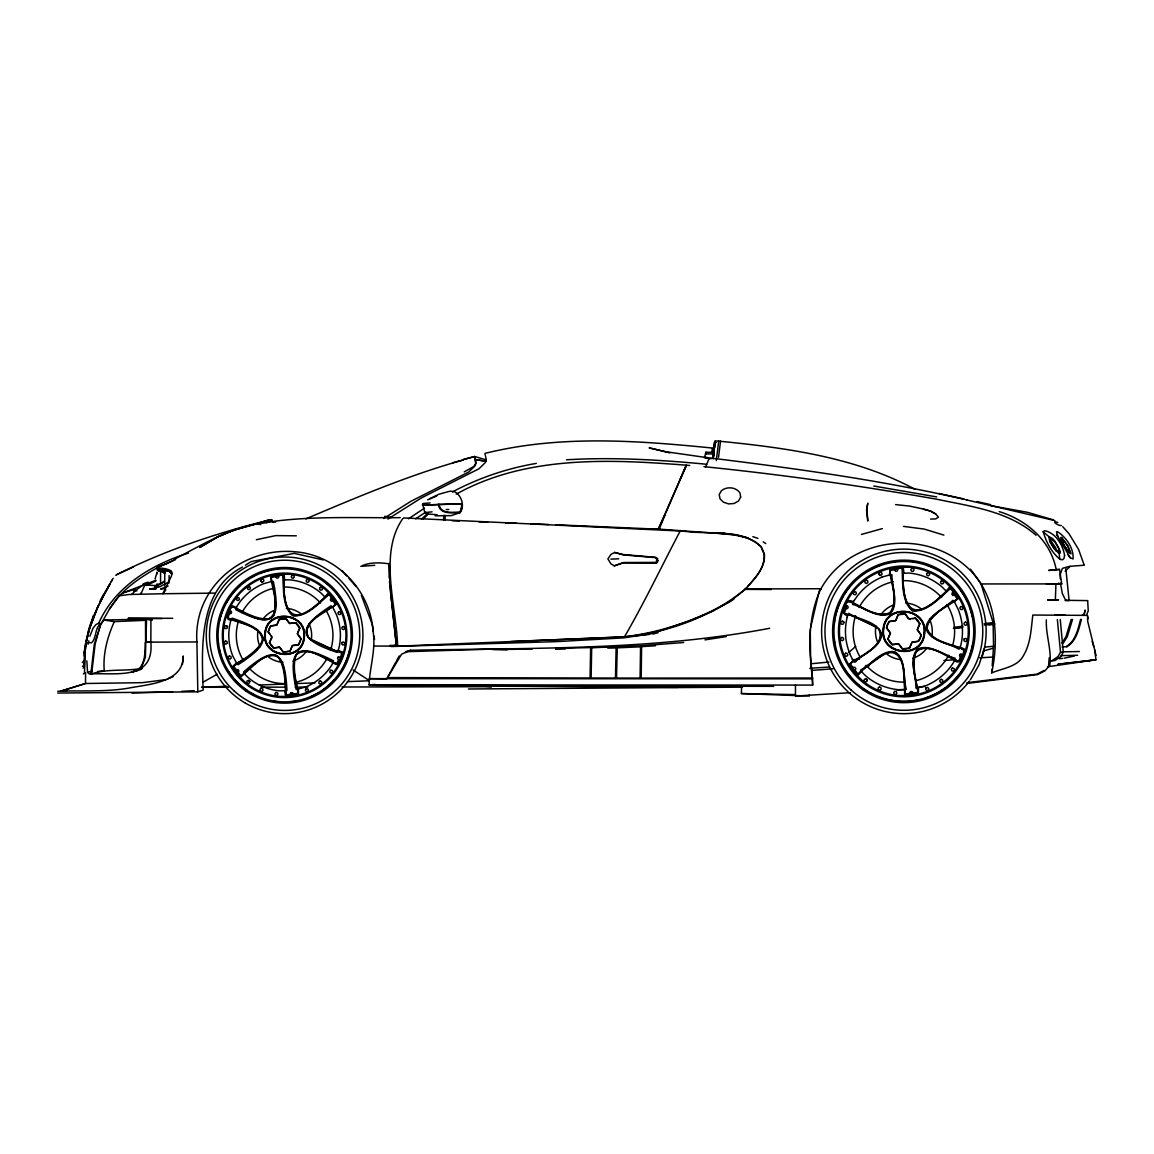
<?xml version="1.0" encoding="UTF-8"?>
<svg xmlns="http://www.w3.org/2000/svg" width="1154" height="1154" viewBox="0 0 1154 1154"><rect width="100%" height="100%" fill="white"/><g stroke="black" fill="none" stroke-linecap="round" stroke-linejoin="round"><path stroke-width="1.5" d="M396.413 646.182L389.475 581.284M456.219 494.128C526.109 455.325 609.312 459.119 686.356 465.206L679.966 479.977M389.129 577.851L389.201 563.844C380.705 562.589 369.338 561.868 360.827 566.412M85.584 672.883L85.511 683.5L61.306 690.986L85.511 683.5L142.331 682.663L166.046 679.619M1060.223 578.832L1060.295 574.245L1062.387 568.345L1069.599 566.34L1084.226 565.229M683.644 642.504L640.571 645.836L640.081 678.09M641.61 645.62L641.191 678.09L387.456 677.6L395.923 661.92M86.838 660.881L87.531 672.335L89.406 673.994C115.155 672.306 154.29 681.509 150.857 642.086L150.929 619.886L146.558 619.193L145.375 657.275L140.658 669.551L131.57 672.046C145.332 670.373 145.216 653.395 145.101 642.994L145.592 642.158L196.916 641.941L197.81 691.823L57.7 693.064M91.613 674.138L95.162 643.961L100.427 624.747L103.961 620.03L145.519 619.121L145.592 642.158M591.67 648.404L591.122 678.09M640.571 645.836L616.149 646.947L615.457 678.09M617.26 646.875L616.51 678.09M590.069 678.09L590.632 647.567L616.149 646.947M98.003 606.081L89.608 628.699L86.622 640.845L84.819 653.597L84.545 672.883L83.362 673.994M389.201 563.354L390.658 593.113L396.413 645.418L389.951 645.418L391.278 646.528L555.608 641.667L623.852 637.859L652.298 633.488L689.544 620.924L712.018 611.49L729.631 601.782L745.801 588.958L820.984 588.742C850.036 536.091 927.96 528.143 969.85 569.946C996.508 596.301 999.176 637.989 991.704 672.883C1002.638 668.238 1017.568 667.07 1023.612 655.342C1030.782 643.182 1031.128 628.67 1032.83 615.039L1087.558 615.385L1087.703 621.342L1096.026 655.472M809.271 694.867L809.271 696.05L741.358 693.554L741.633 686.731M84.819 653.597L84.401 666.925L83.16 668.036M297.732 689.169L305.68 686.947A55.695 55.695 0 0 0 332.02 664.718L332.929 662.367C322.384 657.953 306.344 645.115 295.972 655.227C292.121 667.214 296.145 680.918 298.107 693.049L297.847 694.203L292.741 695.011M917.646 687.957L925.998 685.62A58.609 58.609 0 0 0 953.666 662.266L954.632 659.785C943.539 655.155 926.691 641.667 915.8 652.284C911.747 664.892 915.987 679.288 918.036 692.025L917.762 693.237L905.847 694.665L904.577 694.117L904.664 689.486C903.495 677.542 905.861 648.981 887.123 653.005M422.566 504.053L422.494 505.236L461.744 503.779L461.268 509.953L459.811 512.65C452.296 512.809 439.732 514.655 438.304 504.399L422.84 505.163L424.845 512.65L426.865 514.179M236.382 608.115L237.234 605.864A55.695 55.695 0 0 1 263.588 583.722L271.637 581.457C273.08 592.81 281.071 611.764 268.521 619.02C255.957 619.409 243.754 612.009 232.733 606.629C231.406 606.384 222.232 620.116 231.045 620.131L231.492 619.626C242.023 624.098 262.42 626.608 262.42 641.09C256.505 652.212 243.869 658.891 233.815 665.959L233.166 666.954L240.119 676.013L241.33 676.504L244.432 673.388C253.664 666.565 265.968 650.106 278.561 657.419C285.197 668.079 284.995 682.288 285.846 694.578L286.495 695.559L291.039 695.285M881.815 577.13L890.224 574.793C892.143 586.391 898.158 602.763 889.748 612.716C877.891 618.068 863.74 607.855 853.195 602.806L854.09 600.426M991.704 672.883L991.95 669.334M992.195 665.786L993.565 646.038M1059.819 559.2L1058.983 552.189M1048.582 665.396L1049.202 657.766M83.953 656.035L85.728 642.576L89.262 628.771M810.238 629.045L810.584 656.164L812.661 685.087L369.078 684.885C369.742 666.983 376.132 649.24 373.031 631.123C370.362 589.91 336.276 554.713 294.861 551.771C242.628 546.895 193.079 587.761 196.916 641.941M1046.361 619.828C1045.582 634.988 1051.958 650.034 1049.751 665.252L1045.034 670.734L1037.619 674.556L967.139 683.457M182.419 664.415L183.255 655.962C183.515 682.952 148.13 684.207 128.527 688.145C105.187 692.14 81.343 690.337 57.772 691.26M443.439 520.137L443.929 515.218M713.403 456.811L715.206 440.785L715.076 442.386L716.389 442.53M712.783 457.503L714.586 442.112L712.682 457.835M282.918 575.745C283.696 588.756 282.167 606.874 292.842 615.803C306.704 617.202 318.619 603.47 328.501 594.945M285.846 694.578C284.923 681.884 286.827 663.853 276.167 655.328C262.607 653.654 251.024 667.603 241.273 675.797L241.33 676.504M902.082 568.778C902.904 582.453 901.288 601.494 912.511 610.87C927.08 612.356 939.587 597.916 949.973 588.958M904.577 694.117L905.154 693.626C903.625 680.658 907.361 656.136 891.898 651.592C879.074 654.953 868.327 665.396 858.331 673.907L858.388 674.657L857.119 674.138L849.82 664.617L853.123 660.593L849.532 653.409M713.201 458.196L713.763 453.262M1056.213 551.15L1055.722 547.818L1050.385 540.058M713.186 458.051L713.807 452.786M714.441 447.521L714.932 443.424L714.095 450.276M713.057 458.931L713.677 453.738M718.538 457.301L720.558 441.131M714.514 446.829L714.889 443.872M716.288 460.619L718.74 441.001M167.907 563.21C146.169 570.841 163.19 565.373 171.528 571.201L171.6 575.702L162.858 593.733L129.075 594.498L119.15 595.825L109.442 609.067L100.773 624.401L94.325 644.033L90.863 674.138C107.192 668.354 124.877 671.541 141.812 668.397M270.974 581.356L271.493 576.365L282.918 575.067L284.216 575.673L283.653 576.134C284.259 588.785 282.571 606.744 293.044 615.342C306.517 616.827 318.215 603.08 327.693 594.685L327.635 593.964L328.977 594.469L336.016 603.556L332.799 607.408L336.261 614.289A55.695 55.695 0 0 1 338.786 648.649L337.776 650.827L334.977 650.495L309.791 638.71M889.532 574.678L890.08 569.441L902.082 568.071L903.452 568.706L902.861 569.196C903.495 582.481 901.721 601.349 912.713 610.394C926.878 611.952 939.168 597.512 949.136 588.684L949.064 587.934L950.478 588.468L957.878 598.003L954.502 602.042L958.137 609.283A58.508 58.508 0 0 1 960.777 645.374L959.71 647.683C948.718 643.658 931.538 640.672 927.08 628.454C928.35 615.471 944.275 608.36 953.94 601.623L954.502 602.042M83.78 653.539L88.844 628.699L93.633 615.169M1087.703 601.234L1088.251 610.87L1086.866 614.274M83.708 660.881L82.396 662.555M88.079 644.235L88.223 643.398M227.453 626.622L227.194 628.165L225.722 628.714L224.511 627.718L224.77 626.175L226.242 625.627L227.453 626.622L226.242 625.627M260.905 581.082L261.165 579.539L262.636 578.991L263.848 579.986L263.588 581.529L262.117 582.078L260.905 581.082L262.117 582.078M249.682 681.423L249.423 682.966L247.951 683.514L246.74 682.519L246.999 680.975L248.471 680.427L249.682 681.423L248.471 680.427M843.819 622.237L843.545 623.867L842.002 624.444L840.718 623.391L840.992 621.761L842.535 621.184L843.819 622.237L842.535 621.184M878.959 574.403L879.233 572.773L880.776 572.196L882.045 573.249L881.771 574.865L880.228 575.442L878.959 574.403L880.228 575.442M867.173 679.807L866.899 681.437L865.356 682.014L864.072 680.961L864.346 679.345L865.889 678.768L867.173 679.807L865.889 678.768M1087.558 619.539L1087.977 617.044M689.688 465.48L686.356 465.206L658.328 529.095L665.18 514.338M703.969 466.663L705.642 466.865L709.248 458.196L710.979 458.066C795.928 468.582 880.964 480.151 964.441 499.408M704.531 457.734L705.844 452.238L713.749 452.368M461.687 507.241L459.811 512.65M1058.781 582.986L1058.564 583.953L1046.289 583.953M1084.226 614.058L1085.135 610.033L1084.154 614.346M88.771 640.845L88.699 642.576M810.656 627.314L819.253 590.963L820.984 588.742L820.09 590.415C807.843 617.924 808.55 648.764 812.531 678.018L812.661 685.087M461.744 503.779L438.304 504.399M1087.775 600.614L1067.032 600.325L1065.229 599.431L1062.315 593.531L1060.439 583.058M1081.37 619.352C1078.846 629.348 1076.466 640.658 1067.104 646.601L1062.055 646.99M283.653 576.134C282.932 620.967 296.102 626.449 327.693 594.685M902.861 569.196C902.111 616.294 915.944 622.049 949.136 588.684M1071.229 619.352L1065.993 636.676L1061.968 643.052M1072.542 619.352L1067.306 636.676L1063.281 643.052M1080.591 619.352C1077.951 629.319 1075.744 640.672 1066.339 646.601L1067.104 646.601M269.387 642.677L271.897 636.921L268.291 631.945L269.185 628.843L270.801 626.031L276.873 625.136L279.254 619.337L282.499 618.544L285.846 618.515L289.64 623.405L295.799 622.713L298.107 625.122L299.809 628.007L297.472 633.734L301.151 638.71L298.569 644.826L292.424 645.677L289.942 651.346L283.35 652.169L279.556 647.279L273.397 647.971L271.089 645.548L269.387 642.677L271.738 638.176L271.435 635.739M299.809 628.007L297.299 633.748L300.905 638.725L300.011 641.84L298.396 644.653L292.323 645.533L289.942 651.346M887.873 639.1L890.499 633.07L886.719 627.834L887.657 624.574L889.345 621.617L895.735 620.679L898.23 614.592L901.649 613.755L905.154 613.726L909.15 618.847L915.612 618.126L918.05 620.664L919.825 623.694L917.372 629.709L921.238 634.945L920.257 638.321L918.526 641.364L912.078 642.259L909.467 648.216L906.063 649.038L902.543 649.082L898.548 643.946L892.085 644.668L889.662 642.129L887.873 639.1L890.325 633.084L886.474 627.848L887.455 624.487L889.186 621.429L895.634 620.535L898.23 614.592M919.825 623.694L917.199 629.738L920.979 634.96L920.041 638.22L918.353 641.177L911.963 642.114L909.467 648.216M155.083 578.89L157.031 572.24L157.031 573.899M269.82 633.935L268.06 631.959L270.642 625.843L276.772 625.006L279.254 619.337M984.333 648.505L979.025 664.863L970.413 679.749M231.045 620.131L230.439 621.934A55.695 55.695 0 0 0 232.892 656.294L236.858 663.536M846.949 617.303L848.06 614.894L850.988 615.298L871.616 624.689L879.42 629.42C887.166 644.999 860.206 656.655 849.777 663.651M295.799 622.713L289.582 623.549L285.846 618.515M283.35 652.169L279.614 647.12L273.397 647.971M910.434 619.424L907.852 618.328L905.154 613.726M902.543 649.082L898.62 643.773L892.085 644.668M340.127 658.66L342.103 652.053L338.237 650.322M89.839 627.098L93.907 615.457M89.882 636.186L93.142 628.007L95.984 624.545L98.768 623.146C114.881 586.52 151.664 564.45 188.506 553.069M144.264 586.319L140.875 594.151L140.586 593.257M242.484 567.047C198.171 589.896 201.734 647.884 203.162 690.15L197.81 691.823M146.154 620.289L114.304 621.631C107.437 637.037 102.836 653.611 104.249 670.662L97.585 671.498M229.891 612.226L227.944 618.054L231.492 619.626M846.372 607.119L844.324 613.236L848.06 614.894M665.223 514.439L659.165 529.224L555.968 524.781M686.356 465.206L665.887 512.794M713.749 453.969L705.844 453.897L706.19 453.06M94.541 613.986L104.725 592.694L113.193 578.269M338.8 659.612L336.535 663.81L332.929 662.367M961.383 655.573L958.426 661.3L954.632 659.785L943.929 660.506M680.456 530.552C662.598 564.277 645.014 601.349 625.454 635.147L624.343 636.82L622.468 637.022L399.457 646.11L373.723 646.038M112.082 580.145L111.318 581.529M657.362 562.387L657.636 558.637L655.833 557.324L623.232 554.555L614.635 552.463L610.956 554.41L607.898 558.925L610.884 563.772L614.289 565.849L623.232 562.878L655.688 563.152L657.362 562.387L623.506 562.532L614.289 565.849M511.006 641.537L624.343 636.82C667.012 632.709 710.46 617.39 743.854 590.199L746.768 587.429M339.406 660.074L336.795 664.56L332.886 663.031M100.225 600.671L103.413 594.57M100.355 601.364L110.279 583.607M656.453 562.186L656.741 558.781L654.996 557.598L623.506 554.901L614.635 552.463M396.745 660.42L399.212 655.919M1057.352 619.51L1060.512 652.212L1058.074 656.511L1052.188 660.535M1060.252 619.51L1063.281 652.212L1060.858 656.511L1054.958 660.535L1049.664 661.228M109.861 584.025L97.729 606.99L89.464 628.699L85.93 642.576L83.708 665.598L82.525 666.291M158.56 567.032C139.778 577.563 120.809 590.184 109.442 609.067M165.844 589.925L162.858 593.733L214.875 593.113M132.753 593.459L131.989 594.44L135.451 590.473L143.428 584.789L157.867 585.756M858.331 673.907L862.038 669.825L882.579 655.241M164.171 581.01L162.166 583.26L155.3 587.083M747.893 586.203C756.144 577.375 765.203 567.162 764.453 554.266L761.409 546.852C739.959 527.537 707.46 535.355 681.365 530.826L680.456 530.753M423.316 518.925L428.322 514.035M1065.113 571.259L1070.09 566.441M233.122 666.031L236.325 663.132M232.214 607.105L232.733 606.629C244.114 611.591 262.506 626.348 273.628 615.875C276.686 603.657 274.695 588.958 270.757 576.957M848.81 601.739L853.195 602.806M421.426 519.112L427.211 513.977L437.106 514.698M848.969 652.342L855.662 646.399M324.649 597.166L327.635 593.964M945.934 591.281L949.064 587.934M850.498 663.579C860.552 654.765 886.532 645.937 878.771 629.377M331.212 605.735C296.362 628.151 297.804 639.374 337.127 652.385M241.273 675.797L244.432 673.388M952.829 600.296C944.289 609.399 927.095 614.837 925.984 628.598C930.499 641.638 948.516 642.619 959.046 649.298M237.897 664.791C272.82 642.489 271.406 631.267 232.127 618.126M854.782 662.338C863.336 653.265 880.56 647.884 881.714 634.137C877.242 621.068 859.225 620.044 848.724 613.308M858.388 674.657L861.649 671.368M170.417 572.658L172.494 573.769M243.436 672.133C274.407 644.711 284.995 649.111 286.957 690.467M860.61 670.056C871.703 664.329 881.627 649.212 895.187 651.923C906.597 659.742 902.702 677.384 906.337 689.313M119.15 595.825L123.521 592.694L155.934 580.26M733.843 599.2C701.3 618.53 664.214 631.613 626.636 636.532L622.468 637.022M115.761 575.283L116.655 574.663C165.758 549.996 218.077 532.47 271.406 519.516M408.473 518.824L424.499 508.149M424.845 512.65L432.058 511.813M415.685 518.81L425.653 512.188M853.239 602.085C846.964 595.565 838.612 615.385 847.584 615.428M383.719 518.492L411.04 501.211L468.755 472L475.275 465.625L475.967 462.783L474.655 456.681M387.917 519.069L421.311 497.951L479.025 468.74L485.546 462.365L486.238 459.523L484.925 453.421C558.608 434.986 635.724 440.366 710.561 447.867L713.965 448.358M245.398 565.215L251.226 561.551L294.299 553.372L323.149 559.906M271.19 577.49L277.407 576.221M849.099 600.441L849.373 601.234C861.374 607.119 876.723 618.313 890.109 613.207C898.721 601.696 892.071 583.852 889.763 570.624L896.297 569.297M203.017 682.173L217.154 674.224M236.007 663.622L243.869 659.208M174.167 559.329C200.998 545.525 227.309 529.095 257.472 523.757L257.616 523.815C304.656 515.319 352.677 518.146 400.222 517.641M1044.211 670.387L1037.057 674.138L966.893 682.692M452.512 491.864C478.722 477.987 507.068 468.322 536.322 463.403M155.776 581.126L146.082 585.54M154.953 586.665L157.031 585.626M464.254 471.871L473.89 466.461L475.693 463.475L474.655 456.465L463.071 459.523M429.634 498.716L438.996 494.2L450.161 491.142L454.532 491.705C461.715 495.398 464.788 505.827 460.287 512.578L451.142 515.636L435.101 515.838M342.103 652.053L337.343 651.75L314.407 641.408M954.589 660.492C961.051 667.099 964.672 650.135 963.503 649.327C951.444 644.408 926.821 641.422 926.547 625.367C933.514 614.116 946.049 604.826 957.964 598.984M233.815 665.959C244.273 658.631 260.919 651.52 263.04 638.003C257.703 625.454 239.859 622.511 227.944 618.054M154.953 585.9L162.858 582.294M168.123 586.044L160.637 589.016L163.897 588.785M244.648 674.008L248.052 677.456A55.825 55.825 0 0 0 279.917 690.885L285.384 690.64M116.655 574.663L133.099 567.177M284.014 580.029L289.38 579.798A55.825 55.825 0 0 1 321.072 593.142L324.433 596.531M903.236 573.293L908.876 573.048A58.508 58.508 0 0 1 942.183 587.083L945.703 590.632M336.117 604.494C326.106 611 300.458 622.367 307.858 637.138L310.412 638.753M305.767 518.896C357.466 497.013 409.454 474.914 463.619 459.869L452.801 462.783M172.509 560.974L158.487 566.96L175.61 559.618M167.518 678.985L173.388 676.489M427.687 499.826L436.702 496.004M232.791 530.494L236.108 529.095M138.018 670.46L131.57 672.046M143.038 583.924L148.044 582.121M170.561 571.821L167.344 570.913M123.521 592.694L135.335 589.131M769.66 628.281C651.303 650.856 530.465 647.668 410.564 650.279L401.549 654.231L386.763 678.913L369.15 678.639L812.661 678.855M87.531 672.335L92.277 671.094M983.222 651.029L993.349 648.159M268.911 520.281L229.66 531.316L266.213 521.045M410.622 650.279L405.429 651.721L506.765 648.678M861.432 534.432L882.377 528.604M463.966 459.451L473.616 456.883M652.991 634.036L658.054 632.709M266.56 522.776C280.047 518.766 266.487 519.141 261.77 522.647L266.343 522.502M640.571 646.803L617.202 647.841M279.383 619.539L285.774 618.746M289.813 651.144L283.437 651.938M898.375 614.793L905.082 613.957M909.338 648L902.63 648.837M705.642 458.138L711.326 458.686M1064.32 658.184L1074.316 655.991M256.361 539.711L275.647 535.615L296.318 535.817M912.886 618.703L915.612 618.126M641.191 678.09L812.531 678.018M297.53 693.424L286.553 694.881M917.444 692.429L905.904 693.943M704.95 639.864L726.241 636.604M1047.457 666.796L1095.954 659.771L1058.146 664.214L1095.954 659.771L1094.771 649.99M953.954 627.329L962.854 626.247M984.189 623.665L993.089 622.597L993.565 646.254L984.622 647.106M1059.386 658.718L1062.675 658.357M767.655 589.103L771.189 588.742M635.652 635.782L649.514 634.383M954.026 628.036L962.912 627.156M984.261 625.021L994.936 623.953M953.377 628.396L962.277 627.502M988.949 624.848L994.286 624.314M1059.473 569.398L1048.712 570.437L1059.473 569.398L1061.752 583.895L1058.564 583.953L1060.223 583.895M811.06 663.766L828.947 662.05M852.215 659.814L859.369 659.122M917.718 687.149L924.743 686.515M852.287 661.559L855.879 661.271M423.186 503.49L430.125 502.942M67.12 690.51L61.58 690.914M362.832 566.196L374.704 565.301M811.565 670.431L833.029 668.815M865.226 666.406L868.803 666.146M423.388 505.019L426.792 504.774M138.927 668.786L142.072 668.57M369.078 684.885L375.252 684.466M809.791 668.296L829.495 667.041M655.486 645.764L641.682 646.601M850.426 692.688L795.467 696.05L795.467 684.913M896.528 689.876L905.4 689.327M156.223 588.699L149.544 589.088L155.718 588.728L150.438 589.016L159.872 586.809L168.542 582.092L168.888 583.26M979.703 657.838L993.868 657.001M610.884 559.127L618.717 558.781M172.682 691.852L132.061 693.064M181.654 691.361L194.189 690.655M272.315 522.228L275.705 522.041M566.484 459.797C612.659 457.027 658.948 459.768 704.95 464.096L706.681 464.586M930.586 519.098L935.721 518.896L938.49 517.165L935.721 514.035L930.586 511.121L923.373 509.116L930.586 511.063L935.721 513.905M201.633 687.25L226.819 686.269M259.217 685.029L286.206 683.99M295.208 683.63L314.999 682.879M347.397 681.625L368.991 680.788M1061.161 655.66L1077.634 655.27M394.12 645.418L396.197 645.346M133.59 590.963L137.009 590.848M1062.762 651.837L1079.437 651.52M555.608 648.404L590.632 647.567M446.209 509.534L448.776 509.462M459.811 512.03C452.599 512.203 440.309 514.251 438.996 504.255M607.769 648.115L616.092 647.913M161.82 618.573L128.108 618.299L172.711 618.299M1055.65 599.777L1047.601 599.979L1058.564 599.849L1055.376 599.777L1055.924 583.895M607.769 647.149L615.803 646.947L591.67 647.495M555.608 649.226L565.244 649.024M506.693 649.442L532.153 649.024M1058.016 614.822L1064.94 614.75M146.284 642.158L151.477 642.114M468.481 688.981L742.498 687.149M201.633 687.308L228.636 687.25M261.035 687.178L286.235 687.135M295.236 687.106L307.829 687.077M342.031 687.005L491.445 686.688L486.368 685.014M158.531 570.509L156.958 567.653L157.377 569.946L168.614 571.201L171.946 573.004M1061.752 583.895L981.16 583.953L970.471 569.153M744.546 589.377L771.189 589.506M1065.084 600.614L1069.109 600.614L1065.863 568.763M86.622 642.576L91.613 642.778C96.258 638.335 94.859 630.098 99.186 624.949L101.119 623.636L98.552 623.492M1060.512 652.212L1063.281 652.212M773.685 686.341L375.252 685.303M898.937 689.76L904.044 689.775M482.502 685.923L677.686 687.38M741.358 693.554L794.976 694.593M724.914 533.235L716.115 533.047L734.983 535.052L747.864 538.081M492.57 649.558L506.88 649.976M505.567 522.906L516.372 523.31M530.768 523.844L548.77 524.507M452.166 520.728L459.278 521.017M478.823 521.824L487.709 522.199M403.554 517.93L679.562 530.97M660.045 529.253L651.116 528.821L658.602 528.878M966.792 499.754L965.682 499.682L1054.886 520.627M464.903 684.913L491.445 686.688M705.642 466.865L707.373 467.009C784.129 474.9 860.567 485.747 936.558 499.192C970.903 506.433 1008.711 511.107 1036.018 535.268M657.29 560.656L658.198 560.729M704.286 457.33L708.412 457.777M152.415 619.857L146.558 619.193M658.545 529.095L735.401 534.634L746.494 537.346L755.235 541.716L760.919 546.707L764.107 554.136C765.578 568.489 753.576 579.178 745.657 589.088M716.591 440.929C784.129 447.593 854.249 456.623 914.848 489.209M895.634 504.601L909.496 506.058L923.373 509.044M707.575 457.72L666.031 451.748L649.111 447.867L669.94 452.916M903.467 526.383L924.34 529.095L943.9 535.124M990.565 505.64L1027.421 512.304L1053.357 519.863M114.304 621.631L103.961 620.03M485.733 461.138L475.275 459.523L485.618 461.355M1057.8 522.43C1050.14 520.065 1058.362 526.109 1061.334 525.56M384.628 516.343L391.682 517.454M150.929 619.886L151.765 620.03M873.78 486.022L936.687 496.912M844.324 613.236L854.97 616.741L877.386 627.776M150.655 619.265L151.405 619.409M938.981 493.508L964.023 498.99M166.263 570.292L159.67 569.182M164.892 571.562L159.944 569.946L165.036 571.764M976.919 501.557L990.723 504.673M260.847 524.623L257.4 523.815M474.655 456.465L486.209 459.898M654.866 562.878L655.688 563.152M143.428 584.789L144.264 585.064M752.87 536.653L757.933 538.384M232.473 605.864L236.426 607.437M955.296 658.213C943.15 655.385 929.835 643.225 917.343 649.139C908.299 659.569 916.449 675.638 915.93 688.101M333.564 660.867C296.766 641.941 287.678 648.736 296.088 689.313M852.489 604.422C864.634 607.278 877.92 619.482 890.412 613.611C899.5 603.21 891.393 587.112 891.955 574.663M235.719 609.658C272.459 628.699 281.562 621.934 273.282 581.327M959.71 647.683L963.547 650.063M337.776 650.827L341.411 653.106M960.2 647.134L964.268 648.952M999.191 511.611C1026.57 519.964 1050.299 540.317 1056.141 569.182L1056.213 569.398M160.565 582.15L160.565 570.783L165.195 573.379M160.565 570.783L164.777 573.336M1082.423 614.75L1083.404 615.385M353.124 669.998L369.352 680.615M763.169 541.861L765.78 543.592M1042.956 531.662L1050.039 537.548M402.789 518.622C378.743 552.925 395.966 604.48 397.582 644.451L397.726 646.11M958.426 661.3C946.323 655.602 931.018 644.365 917.661 649.543C909.035 661.054 915.887 678.783 918.036 692.025M336.535 663.81C325.024 658.386 310.469 647.683 297.732 652.616C289.539 663.564 296.059 680.442 298.107 693.049M332.799 607.408L332.265 607.004C323.005 613.971 301.497 622.655 308.479 637.196M1070.22 557.743L1073.061 558.983C1073.999 548.41 1066.181 537.23 1057.453 531.662L1056.415 531.864L1058.016 536.725L1070.22 557.743L1067.926 554.685M157.377 569.946L158.834 571.403M1056.963 614.822L1054.814 614.75M861.879 672.017L865.457 675.653A58.609 58.609 0 0 0 898.98 689.746M237.666 674.801L244.432 681.639A61.378 61.378 0 0 0 279.456 696.396L289.077 696.453A61.277 61.277 0 0 0 331.486 595.767L324.692 588.958A61.378 61.378 0 0 0 289.856 574.288L280.234 574.216A61.277 61.277 0 0 0 237.637 674.816M915.497 618.356L919.579 623.737M892.201 644.437L888.118 639.056M295.684 622.929L299.564 628.05M273.512 647.755L269.632 642.634M1056.487 534.821L1058.29 536.855M1062.733 526.657L1069.037 533.812L1078.543 549.347L1084.024 564.609M342.031 570.581L346.719 575.904M349.056 578.572L356.067 586.549M854.898 670.229L857.581 673.59M240.566 675.494L233.93 666.637M1061.204 540.75L1066.123 548.511M953.637 593.459L957.243 599.056M850.628 664.286L853.152 667.906M331.991 599.214L335.425 604.552M361.39 595.392L372.266 624.473L373.276 631.108M980.943 583.607L993.089 622.597M1092.16 641.408L1093.732 646.557M374.026 636.085L374.531 639.403M284.778 690.914L285.298 695.025M904.664 689.486L905.154 693.626M903.452 568.706L903.856 573.004M284.216 575.673L284.605 579.77M445.04 515.29L445.242 520.137M918.339 688.058L918.483 692.588M298.381 689.27L298.525 693.583M993.724 622.064L993.782 625.54M712.22 448.358L712.018 452.368M705.844 452.238L705.844 453.897M169.104 575.5L169.104 581.804M164.733 571.201L164.733 585.828M159.382 570.22L159.382 571.057M157.031 583.823L157.031 585.482M973.111 642.749A70.163 70.163 0 0 1 970.341 653.842M965.047 665.757A70.163 70.163 0 0 1 960.633 672.623M957.632 676.475A70.163 70.163 0 0 1 948.372 685.635M945.804 687.64A70.163 70.163 0 0 1 940.409 691.275M939.024 692.111A70.163 70.163 0 0 1 925.551 698.112M917.661 700.175A70.163 70.163 0 0 1 914.444 700.752M911.213 701.156A70.163 70.163 0 0 1 896.543 701.156M893.311 700.752A70.163 70.163 0 0 1 890.095 700.175M886.892 699.454A70.163 70.163 0 0 1 877.603 696.439M874.588 695.141A70.163 70.163 0 0 1 870.217 692.948M867.404 691.318A70.163 70.163 0 0 1 864.649 689.558M859.398 685.649A70.163 70.163 0 0 1 848.089 673.922M846.17 671.296A70.163 70.163 0 0 1 844.382 668.57M834.645 642.749A70.163 70.163 0 0 1 834.183 639.475M834.198 623.189A70.163 70.163 0 0 1 834.645 619.972M835.597 615.212A70.163 70.163 0 0 1 842.708 597.007M844.382 594.195A70.163 70.163 0 0 1 846.17 591.468M848.089 588.843A70.163 70.163 0 0 1 850.123 586.29M868.861 570.581A70.163 70.163 0 0 1 880.661 565.171M891.696 562.286A70.163 70.163 0 0 1 894.927 561.796M912.828 561.796A70.163 70.163 0 0 1 916.06 562.286M927.095 565.171A70.163 70.163 0 0 1 934.639 568.331M943.106 573.206A70.163 70.163 0 0 1 947.073 576.106M960.633 590.141A70.163 70.163 0 0 1 967.297 601.364M970.341 608.923A70.163 70.163 0 0 1 972.505 616.799M973.731 624.804A70.163 70.163 0 0 1 973.745 637.83M969.403 681.134A82.28 82.28 0 0 1 832.048 671.513A82.28 82.28 0 0 1 895.85 549.506A82.28 82.28 0 0 1 982.112 656.828M948.675 655.212A50.747 50.747 0 0 1 916.175 680.629M903.87 682.144A50.747 50.747 0 0 1 866.135 665.324M859.918 656.77A50.747 50.747 0 0 1 855.59 615.702M859.052 607.552A50.747 50.747 0 0 1 893.297 581.746M903.87 580.635A50.747 50.747 0 0 1 941.592 597.44M946.9 604.465A50.747 50.747 0 0 1 952.641 645.389M926.864 648.086A28.417 28.417 0 0 1 912.641 658.415M900.308 659.583A28.417 28.417 0 0 1 887.166 654.376M878.151 643.47A28.417 28.417 0 0 1 875.958 626.045M880.877 614.678A28.417 28.417 0 0 1 893.412 604.956M905.63 603.023A28.417 28.417 0 0 1 920.575 608.389M929.576 619.294A28.417 28.417 0 0 1 931.783 636.719M849.762 653.409A58.508 58.508 0 0 1 847.18 617.303M854.321 600.426A58.508 58.508 0 0 1 882.002 577.173M349.561 650.899A66.788 66.788 0 0 1 342.464 668.714M340.632 671.7A66.788 66.788 0 0 1 338.656 674.585M334.256 680.009A66.788 66.788 0 0 1 322.485 690.337M318.071 693.121A66.788 66.788 0 0 1 311.825 696.324M295.063 701.286A66.788 66.788 0 0 1 291.601 701.747M277.638 701.747A66.788 66.788 0 0 1 274.19 701.286M254.298 694.823A66.788 66.788 0 0 1 251.226 693.165M246.797 690.366A66.788 66.788 0 0 1 242.585 687.221M239.931 684.957A66.788 66.788 0 0 1 234.998 680.009M232.719 677.34A66.788 66.788 0 0 1 228.622 671.7M220.587 654.289A66.788 66.788 0 0 1 219.303 649.212M218.409 644.004A66.788 66.788 0 0 1 218.034 640.484M218.048 630.026A66.788 66.788 0 0 1 218.423 626.564M219.303 621.443A66.788 66.788 0 0 1 222.924 609.759M225.924 603.47A66.788 66.788 0 0 1 239.931 585.698M242.6 583.419A66.788 66.788 0 0 1 245.398 581.27M251.298 577.447A66.788 66.788 0 0 1 254.342 575.803M260.717 572.961A66.788 66.788 0 0 1 270.743 570.004M274.19 569.355A66.788 66.788 0 0 1 277.638 568.908M291.601 568.908A66.788 66.788 0 0 1 295.063 569.355M323.885 581.299A66.788 66.788 0 0 1 334.256 590.632M336.535 593.3A66.788 66.788 0 0 1 340.632 598.94M342.464 601.926A66.788 66.788 0 0 1 349.561 619.741M327.26 658.011A48.309 48.309 0 0 1 294.674 682.577M284.62 683.63A48.309 48.309 0 0 1 248.701 667.632M243.653 660.939A48.309 48.309 0 0 1 238.186 621.992M241.965 612.644A48.309 48.309 0 0 1 274.551 588.078M284.62 587.011A48.309 48.309 0 0 1 320.523 603.008M325.572 609.701A48.309 48.309 0 0 1 330.563 650.25M306.502 651.217A27.047 27.047 0 0 1 292.972 661.054M282.932 662.324A27.047 27.047 0 0 1 268.709 657.203M260.14 646.831A27.047 27.047 0 0 1 258.049 630.243M262.723 619.424A27.047 27.047 0 0 1 274.666 610.163M286.293 608.331A27.047 27.047 0 0 1 300.516 613.438M309.084 623.809A27.047 27.047 0 0 1 311.176 640.398M866.842 508.77L867.808 521.045L866.567 510.082L867.808 503.144L866.842 508.77M1049.621 537.836L1050.241 541.644L1054.064 548.092L1059.401 552.189L1058.838 548.381L1054.958 541.918L1049.621 537.836M1060.295 551.569L1060.093 553.228L1058.781 553.228L1054.064 548.655L1049.693 541.37L1048.986 536.855L1052.462 538.456L1055.03 541.37L1060.295 551.569M319.788 587.703L319.528 589.247L320.74 590.257L322.211 589.694L322.471 588.151L321.259 587.155L319.788 587.703M305.622 689.14L305.363 690.683L306.575 691.679L308.046 691.131L308.306 689.587L307.094 688.592L305.622 689.14M342.017 642.504L341.757 644.047L342.969 645.057L344.44 644.509L344.7 642.951L343.488 641.956L342.017 642.504M940.813 581.356L940.539 582.986L941.808 584.025L943.366 583.448L943.626 581.832L942.356 580.779L940.813 581.356M925.941 687.928L925.667 689.544L926.936 690.597L928.48 690.02L928.754 688.39L927.484 687.351L925.941 687.928M964.167 638.927L963.893 640.557L965.162 641.61L966.72 641.033L966.98 639.403L965.71 638.35L964.167 638.927M1064.594 555.377L1063.974 558.435L1062.517 559.82L1060.093 559.401C1051.756 552.622 1046.058 542.091 1043.303 531.864L1044.413 530.624C1055.607 532.831 1062.863 544.717 1064.594 555.377M303.805 637.47C301.814 662.122 261.857 657.693 265.406 633.142C267.454 608.576 307.267 612.976 303.805 637.47M304.079 637.498C302.074 662.497 261.54 658.025 265.132 633.128C267.209 608.201 307.584 612.659 304.079 637.498M924.022 633.633C921.945 659.54 879.954 654.895 883.69 629.089C885.839 603.282 927.672 607.913 924.022 633.633M924.311 633.661C922.205 659.929 879.622 655.227 883.401 629.074C885.58 602.893 927.989 607.567 924.311 633.661M304.339 637.513C302.29 662.858 261.251 658.328 264.872 633.099C266.978 607.841 307.873 612.356 304.339 637.513M924.585 633.69C922.45 660.304 879.319 655.544 883.127 629.045C885.334 602.518 928.306 607.249 924.585 633.69M229.184 611.014L228.535 612.442L229.444 613.712L231.002 613.567L231.651 612.139L230.742 610.855L229.184 611.014M276.412 575.384L275.763 576.812L276.671 578.082L278.244 577.938L278.893 576.51L277.984 575.226L276.412 575.384M236.455 669.695L235.805 671.123L236.714 672.393L238.287 672.248L238.936 670.82L238.012 669.551L236.455 669.695M330.924 598.421L330.275 599.849L331.184 601.133L332.741 600.974L333.391 599.546L332.482 598.277L330.924 598.421M290.967 692.746L290.318 694.174L291.226 695.444L292.784 695.299L293.433 693.871L292.525 692.588L290.967 692.746M338.194 657.102L337.545 658.53L338.454 659.814L340.026 659.655L340.675 658.227L339.766 656.958L338.194 657.102M845.637 605.836L844.944 607.336L845.911 608.677L847.541 608.519L848.233 607.018L847.267 605.677L845.637 605.836M895.259 568.403L894.566 569.903L895.533 571.244L897.163 571.086L897.855 569.586L896.889 568.244L895.259 568.403M853.268 667.488L852.59 668.988L853.542 670.33L855.186 670.171L855.879 668.671L854.912 667.329L853.268 667.488M952.512 592.622L951.834 594.122L952.786 595.464L954.43 595.305L955.123 593.805L954.156 592.464L952.512 592.622M910.535 691.708L909.857 693.208L910.809 694.549L912.453 694.391L913.131 692.89L912.179 691.549L910.535 691.708M960.157 654.275L959.479 655.775L960.431 657.116L962.075 656.958L962.768 655.458L961.801 654.116L960.157 654.275M740.666 497.114L738.517 500.995L734.146 503.49L728.592 503.909L723.399 502.178L719.995 498.773L719.231 494.547L721.38 490.738C726.876 486.223 735.79 486.959 739.974 492.888L740.666 497.114M237.378 597.512L236.368 598.724L236.931 600.195L238.474 600.455L239.469 599.243L238.921 597.772L237.378 597.512M292.222 575.298L291.226 576.51L291.774 577.981L293.332 578.241L294.328 577.029L293.78 575.558L292.222 575.298M229.199 656.078L228.203 657.29L228.752 658.761L230.295 659.021L231.29 657.809L230.742 656.337L229.199 656.078M338.901 611.663L337.906 612.875L338.454 614.346L340.012 614.592L341.007 613.394L340.459 611.923L338.901 611.663M275.878 692.429L274.883 693.641L275.431 695.112L276.974 695.372L277.97 694.16L277.422 692.688L275.878 692.429M330.736 670.229L329.727 671.44L330.275 672.897L331.833 673.157L332.828 671.945L332.28 670.488L330.736 670.229M854.234 591.656L853.181 592.925L853.758 594.469L855.388 594.743L856.441 593.473L855.864 591.93L854.234 591.656M911.862 568.331L910.823 569.6L911.4 571.143L913.016 571.418L914.069 570.148L913.492 568.605L911.862 568.331M845.651 653.178L844.598 654.462L845.175 656.006L846.805 656.265L847.844 654.996L847.267 653.452L845.651 653.178M960.907 606.514L959.854 607.797L960.431 609.341L962.061 609.615L963.114 608.331L962.537 606.788L960.907 606.528M894.682 691.376L893.643 692.645L894.22 694.189L895.836 694.463L896.889 693.193L896.312 691.65L894.682 691.376M952.324 668.051L951.271 669.32L951.848 670.863L953.478 671.138L954.517 669.868L953.94 668.325L952.324 668.051M248.788 586.593L247.504 587.501L247.648 589.059L249.076 589.708L250.36 588.8L250.216 587.242L248.788 586.593M307.527 579.322L306.243 580.231L306.387 581.789L307.815 582.438L309.099 581.529L308.955 579.972L307.527 579.322M225.708 641.047L224.439 641.956L224.583 643.514L226.011 644.163L227.295 643.254L227.136 641.696L225.708 641.047M343.185 626.507L341.916 627.415L342.06 628.973L343.488 629.637L344.772 628.714L344.613 627.156L343.185 626.507M261.381 688.231L260.097 689.14L260.256 690.698L261.684 691.347L262.968 690.438L262.809 688.88L261.381 688.231M320.12 680.961L318.836 681.87L318.994 683.428L320.423 684.091L321.706 683.168L321.548 681.61L320.12 680.961M866.221 580.188L864.88 581.14L865.038 582.784L866.539 583.462L867.88 582.51L867.721 580.866L866.221 580.188M927.931 572.543L926.59 573.509L926.749 575.139L928.249 575.832L929.59 574.865L929.432 573.235L927.931 572.543M841.987 637.397L840.646 638.35L840.804 639.994L842.305 640.672L843.646 639.72L843.487 638.075L841.987 637.397M965.408 622.121L964.066 623.073L964.225 624.718L965.725 625.396L967.066 624.444L966.908 622.799L965.408 622.121M879.463 686.962L878.122 687.928L878.266 689.558L879.781 690.251L881.122 689.284L880.964 687.654L879.463 686.962M941.174 679.331L939.832 680.283L939.991 681.927L941.491 682.605L942.832 681.653L942.674 680.009L941.174 679.331M217.861 536.798L199.757 547.472L217.789 536.855L236.181 529.167L217.861 536.798M1061.622 537.49L1060.786 537.49L1060.988 539.077L1064.046 545.669L1068.561 552.261L1071.056 553.848L1067.796 545.669L1061.622 537.49M1062.17 538.601L1061.622 539.913L1064.248 545.525L1068.272 551.352L1070.422 552.752L1067.58 545.813L1062.17 538.601M908.559 695.602L898.447 695.545A64.379 64.379 0 0 1 861.793 680.038L854.551 672.854A64.379 64.379 0 0 1 899.269 567.205L909.381 567.249A64.379 64.379 0 0 1 945.833 582.669L953.089 589.853A64.379 64.379 0 0 1 908.559 695.588M851.075 690.02A78.905 78.905 0 0 0 981.044 647.798A78.905 78.905 0 0 0 879.492 556.343A78.905 78.905 0 0 0 851.075 690.02M863.957 688.794A69.889 69.889 0 0 0 973.5 637.253A69.889 69.889 0 0 0 874.097 568.157A69.889 69.889 0 0 0 863.957 688.794M863.178 689.904A71.245 71.245 0 0 0 974.856 637.369A71.245 71.245 0 0 0 873.52 566.931A71.245 71.245 0 0 0 863.178 689.904M866.524 685.087A65.389 65.389 0 0 0 969.014 636.878A65.389 65.389 0 0 0 876.016 572.225A65.389 65.389 0 0 0 866.524 685.087M234.363 691.131A75.097 75.097 0 0 0 358.072 650.957A75.097 75.097 0 0 0 261.424 563.902A75.097 75.097 0 0 0 234.363 691.131M245.441 703.147A78.313 78.313 0 0 0 362.919 635.335A78.313 78.313 0 0 0 245.47 567.494A78.313 78.313 0 0 0 245.441 703.147M246.624 689.962A66.528 66.528 0 0 0 350.888 640.917A66.528 66.528 0 0 0 256.275 575.139A66.528 66.528 0 0 0 246.624 689.962M245.889 691.015A67.812 67.812 0 0 0 352.172 641.018A67.812 67.812 0 0 0 255.726 573.971A67.812 67.812 0 0 0 245.889 691.015M249.076 686.442A62.244 62.244 0 0 0 346.633 640.557A62.244 62.244 0 0 0 258.107 579.019A62.244 62.244 0 0 0 249.076 686.442"/></g></svg>
